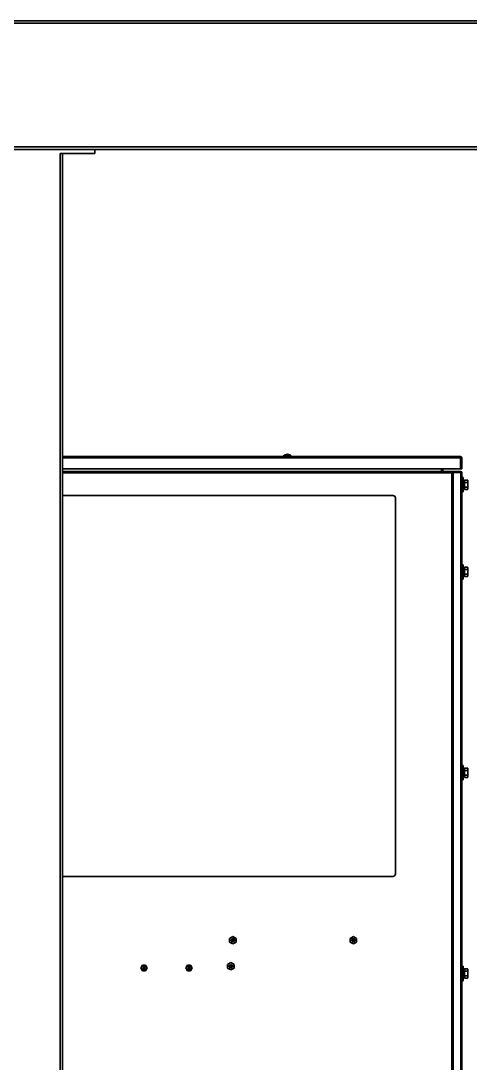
# Model space of a CAD drawing. Header units: millimetres. Extents: x 32496 to 166256, y 3504 to 23939.
# Drawn here: x 66133 to 66692, y 13682 to 14979 of the extents above; entities that cross this region are included whole.
import ezdxf

# ---------------------------------------------------------------- set-up
doc = ezdxf.new("R2010")
doc.units = ezdxf.units.MM
doc.layers.get('0').update_dxf_attribs({"lineweight": 35})

# ---------------------------------------------------------------- blocks, each defined once
blk = doc.blocks.new('8-1250')
at = {"linetype": 'Continuous'}
for p, q in [((4052.9, -31995.3), (-7907.1, -31995.3)), ((4052.9, -31992.3), (-7783.1, -31992.3)), ((4052.9, -32149.3), (-7907.1, -32149.3)), ((4052.9, -32152.3), (-7907.1, -32152.3)), ((-6821.1, -32152.3), (-7001.1, -32152.3)), ((-6821.1, -32157.3), (-6821.1, -32152.3)), ((-6864.1, -32157.3), (-6864.1, -34666.3)), ((-6821.1, -32157.3), (-6864.1, -32157.3)), ((-6861.1, -32157.3), (-6861.1, -34666.3)), ((-6861.1, -32534.8), (-6365.8, -32534.8)), ((-6365.8, -32536.5), (-6861.1, -32536.5)), ((-6586.2, -32534), (-6586.2, -32534)), ((-6583.8, -32534), (-6586.2, -32534)), ((-6578.8, -32534), (-6583.8, -32534)), ((-6576.5, -32534), (-6578.8, -32534)), ((-6365.8, -32549.8), (-6365.8, -32534.8)), ((-6365.6, -32549.8), (-6365.6, -32536.5)), ((-6365.6, -32536.5), (-6364.1, -32536.5)), ((-6364.1, -32549.8), (-6364.1, -32536.5)), ((-6365.8, -32549.8), (-6861.1, -32549.8)), ((-6861.1, -32553.3), (-6374.8, -32553.3)), ((-6377, -32555), (-6861.1, -32555)), ((-6389.3, -32553.3), (-6389.3, -32549.8)), ((-6387.8, -32549.8), (-6387.8, -32553.3)), ((-6377, -32553.3), (-6377, -32555)), ((-6376.5, -34566.3), (-6376.5, -32553.3)), ((-6374.8, -32553.3), (-6374.8, -34566.3)), ((-6365.5, -32553.3), (-6374.8, -32553.3)), ((-6365.5, -32554.5), (-6374.8, -32554.5)), ((-6374.8, -32554.7), (-6364.1, -32554.7)), ((-6365.6, -32549.8), (-6364.1, -32549.8)), ((-6365.5, -32554.5), (-6365.5, -32553.3)), ((-6365.5, -33566.8), (-6365.5, -32554.7)), ((-6364.1, -32554.7), (-6364.1, -32675.7)), ((-6364.1, -32560.8), (-6362.5, -32560.8)), ((-6362.5, -32578.8), (-6362.5, -32560.8)), ((-6362.5, -32564.4), (-6360.9, -32564.4)), ((-6360.9, -32564.3), (-6360.6, -32564)), ((-6360.9, -32575.3), (-6360.9, -32564.3)), ((-6360.6, -32564), (-6357.2, -32564)), ((-6360.6, -32566.9), (-6357.2, -32566.9)), ((-6356.9, -32564.3), (-6357.2, -32564)), ((-6356.9, -32575.3), (-6356.9, -32564.3)), ((-6364.1, -32578.8), (-6362.5, -32578.8)), ((-6362.5, -32575.1), (-6360.9, -32575.1)), ((-6360.9, -32575.3), (-6360.6, -32575.6)), ((-6360.6, -32572.7), (-6357.2, -32572.7)), ((-6360.6, -32575.6), (-6357.2, -32575.6)), ((-6356.9, -32575.3), (-6357.2, -32575.6)), ((-6861.1, -32583.3), (-6449.8, -32583.3)), ((-6446.8, -32586.3), (-6446.8, -33054.3)), ((-6364.1, -32669.3), (-6362.5, -32669.3)), ((-6362.5, -32687.3), (-6362.5, -32669.3)), ((-6362.5, -32672.9), (-6360.9, -32672.9)), ((-6360.9, -32672.8), (-6360.6, -32672.5)), ((-6360.9, -32683.8), (-6360.9, -32672.8)), ((-6360.6, -32672.5), (-6357.2, -32672.5)), ((-6356.9, -32672.8), (-6357.2, -32672.5)), ((-6356.9, -32683.8), (-6356.9, -32672.8)), ((-6364.1, -32675.7), (-6364.1, -32680.9)), ((-6364.1, -32680.9), (-6364.1, -32925.7)), ((-6362.5, -32683.6), (-6360.9, -32683.6)), ((-6360.9, -32683.8), (-6360.6, -32684.1)), ((-6360.6, -32675.4), (-6357.2, -32675.4)), ((-6360.6, -32681.2), (-6357.2, -32681.2)), ((-6360.6, -32684.1), (-6357.2, -32684.1)), ((-6356.9, -32683.8), (-6357.2, -32684.1)), ((-6364.1, -32687.3), (-6362.5, -32687.3)), ((-6364.1, -32919.3), (-6362.5, -32919.3)), ((-6362.5, -32937.3), (-6362.5, -32919.3)), ((-6364.1, -32925.7), (-6364.1, -32930.9)), ((-6364.1, -32930.9), (-6364.1, -33175.7)), ((-6362.5, -32922.9), (-6360.9, -32922.9)), ((-6360.9, -32922.8), (-6360.6, -32922.5)), ((-6360.9, -32933.8), (-6360.9, -32922.8)), ((-6360.6, -32922.5), (-6357.2, -32922.5)), ((-6360.6, -32925.4), (-6357.2, -32925.4)), ((-6360.6, -32931.2), (-6357.2, -32931.2)), ((-6356.9, -32922.8), (-6357.2, -32922.5)), ((-6356.9, -32933.8), (-6356.9, -32922.8)), ((-6364.1, -32937.3), (-6362.5, -32937.3)), ((-6362.5, -32933.6), (-6360.9, -32933.6)), ((-6360.9, -32933.8), (-6360.6, -32934.1)), ((-6360.6, -32934.1), (-6357.2, -32934.1)), ((-6356.9, -32933.8), (-6357.2, -32934.1)), ((-6449.8, -33057.3), (-6861.1, -33057.3)), ((-6653.2, -33134.5), (-6649.2, -33132.2)), ((-6653.2, -33134.5), (-6653.2, -33139.1)), ((-6649.2, -33141.4), (-6653.2, -33139.1)), ((-6651.5, -33136.3), (-6651.5, -33136.2)), ((-6651.5, -33136.2), (-6650.6, -33136.2)), ((-6650.8, -33136.3), (-6651.5, -33136.3)), ((-6651.4, -33136.9), (-6651.5, -33137)), ((-6651.5, -33137), (-6651.5, -33137.1)), ((-6651.5, -33137.1), (-6651.5, -33137.1)), ((-6651.5, -33137.1), (-6651.5, -33137.2)), ((-6651.5, -33137.2), (-6651.4, -33137.3)), ((-6650.8, -33136.3), (-6651.4, -33136.9)), ((-6651.4, -33137.1), (-6651.3, -33137)), ((-6651.4, -33137.1), (-6651.4, -33137.1)), ((-6651.3, -33137.2), (-6651.4, -33137.1)), ((-6651.4, -33137.3), (-6651.3, -33137.4)), ((-6651.3, -33137), (-6650.6, -33136.3)), ((-6651.2, -33137.2), (-6651.3, -33137.2)), ((-6651.3, -33137.4), (-6651.1, -33137.4)), ((-6651.1, -33137.3), (-6651.2, -33137.2)), ((-6651.1, -33137.3), (-6651, -33137.3)), ((-6651, -33137.4), (-6651.1, -33137.4)), ((-6650.9, -33137.2), (-6651, -33137.3)), ((-6651, -33137.4), (-6650.9, -33137.4)), ((-6650.8, -33137.2), (-6650.9, -33137.2)), ((-6650.9, -33137.4), (-6650.8, -33137.3)), ((-6650.8, -33137.1), (-6650.8, -33137.2)), ((-6650.8, -33137.1), (-6650.6, -33137.1)), ((-6650.8, -33137.3), (-6650.7, -33137.2)), ((-6650.7, -33137.2), (-6650.6, -33137.1)), ((-6650.6, -33136.2), (-6650.6, -33136.3)), ((-6650.4, -33137.4), (-6650.4, -33136.2)), ((-6650.4, -33136.2), (-6650.3, -33136.2)), ((-6650.3, -33137.4), (-6650.4, -33137.4)), ((-6650.3, -33136.2), (-6650.3, -33137.2)), ((-6650.1, -33137), (-6650.3, -33137.2)), ((-6650.3, -33137.4), (-6650.1, -33137.2)), ((-6650.1, -33137), (-6650.1, -33137.2)), ((-6649.9, -33136.6), (-6649.9, -33136.6)), ((-6649.9, -33136.6), (-6649.8, -33136.8)), ((-6649.8, -33136.8), (-6649.9, -33136.6)), ((-6649.8, -33136.8), (-6649.9, -33137)), ((-6649.9, -33137), (-6649.8, -33136.9)), ((-6649.9, -33137), (-6649.9, -33137)), ((-6649.8, -33136.8), (-6649.8, -33136.6)), ((-6649.8, -33136.6), (-6649.7, -33136.6)), ((-6649.8, -33137), (-6649.8, -33136.9)), ((-6649.7, -33137), (-6649.8, -33137)), ((-6649.7, -33136.6), (-6649.7, -33136.8)), ((-6649.6, -33136.6), (-6649.7, -33136.8)), ((-6649.7, -33136.8), (-6649.6, -33136.6)), ((-6649.6, -33137), (-6649.7, -33136.8)), ((-6649.7, -33136.9), (-6649.7, -33137)), ((-6649.7, -33136.9), (-6649.6, -33137)), ((-6649.6, -33136.6), (-6649.6, -33136.6)), ((-6649.6, -33137), (-6649.6, -33137)), ((-6649.4, -33136.7), (-6649.4, -33136.5)), ((-6649.4, -33136.5), (-6649.1, -33136.5)), ((-6649.1, -33136.7), (-6649.4, -33136.7)), ((-6649.2, -33132.2), (-6645.2, -33134.5)), ((-6645.2, -33139.1), (-6649.2, -33141.4)), ((-6649.1, -33136.5), (-6649.1, -33136.2)), ((-6649.1, -33136.2), (-6649, -33136.2)), ((-6649.1, -33137.4), (-6649.1, -33136.7)), ((-6649, -33137.4), (-6649.1, -33137.4)), ((-6649, -33136.2), (-6649, -33136.5)), ((-6649, -33136.5), (-6648.4, -33136.5)), ((-6649, -33136.7), (-6649, -33137.2)), ((-6649, -33137.4), (-6648.4, -33136.7)), ((-6648.5, -33136.7), (-6649, -33137.2)), ((-6648.5, -33136.7), (-6649, -33136.7)), ((-6648.4, -33136.5), (-6648.4, -33136.7)), ((-6648.2, -33137.4), (-6648.2, -33136.2)), ((-6648.2, -33136.2), (-6648, -33136.2)), ((-6647.9, -33137.4), (-6648.2, -33137.4)), ((-6648, -33136.2), (-6648, -33137.1)), ((-6647.7, -33136.2), (-6648, -33137.1)), ((-6647.9, -33137.4), (-6647.6, -33136.3)), ((-6647.7, -33136.2), (-6647.5, -33136.2)), ((-6647.6, -33136.3), (-6647.2, -33137.4)), ((-6647.1, -33137.1), (-6647.5, -33136.2)), ((-6647, -33137.4), (-6647.2, -33137.4)), ((-6647.1, -33137.1), (-6647.1, -33136.2)), ((-6647.1, -33136.2), (-6647, -33136.2)), ((-6647, -33136.2), (-6647, -33137.4)), ((-6645.2, -33139.1), (-6645.2, -33134.5)), ((-6503.2, -33134.5), (-6499.2, -33132.2)), ((-6503.2, -33134.5), (-6503.2, -33139.1)), ((-6499.2, -33141.4), (-6503.2, -33139.1)), ((-6501.5, -33136.3), (-6501.5, -33136.2)), ((-6501.5, -33136.2), (-6500.6, -33136.2)), ((-6500.8, -33136.3), (-6501.5, -33136.3)), ((-6501.4, -33136.9), (-6501.5, -33137)), ((-6501.5, -33137), (-6501.5, -33137.1)), ((-6501.5, -33137.1), (-6501.5, -33137.1)), ((-6501.5, -33137.1), (-6501.5, -33137.2)), ((-6501.5, -33137.2), (-6501.4, -33137.3)), ((-6500.8, -33136.3), (-6501.4, -33136.9)), ((-6501.4, -33137.1), (-6501.3, -33137)), ((-6501.4, -33137.1), (-6501.4, -33137.1)), ((-6501.3, -33137.2), (-6501.4, -33137.1)), ((-6501.4, -33137.3), (-6501.3, -33137.4)), ((-6501.3, -33137), (-6500.6, -33136.3)), ((-6501.2, -33137.2), (-6501.3, -33137.2)), ((-6501.3, -33137.4), (-6501.1, -33137.4)), ((-6501.1, -33137.3), (-6501.2, -33137.2)), ((-6501.1, -33137.3), (-6501, -33137.3)), ((-6501, -33137.4), (-6501.1, -33137.4)), ((-6500.9, -33137.2), (-6501, -33137.3)), ((-6501, -33137.4), (-6500.9, -33137.4)), ((-6500.8, -33137.2), (-6500.9, -33137.2)), ((-6500.9, -33137.4), (-6500.8, -33137.3)), ((-6500.8, -33137.1), (-6500.8, -33137.2)), ((-6500.8, -33137.1), (-6500.6, -33137.1)), ((-6500.8, -33137.3), (-6500.7, -33137.2)), ((-6500.7, -33137.2), (-6500.6, -33137.1)), ((-6500.6, -33136.2), (-6500.6, -33136.3)), ((-6500.4, -33137.4), (-6500.4, -33136.2)), ((-6500.4, -33136.2), (-6500.3, -33136.2)), ((-6500.3, -33137.4), (-6500.4, -33137.4)), ((-6500.3, -33136.2), (-6500.3, -33137.2)), ((-6500.1, -33137), (-6500.3, -33137.2)), ((-6500.3, -33137.4), (-6500.1, -33137.2)), ((-6500.1, -33137), (-6500.1, -33137.2)), ((-6499.9, -33136.6), (-6499.9, -33136.6)), ((-6499.9, -33136.6), (-6499.8, -33136.8)), ((-6499.8, -33136.8), (-6499.9, -33136.6)), ((-6499.8, -33136.8), (-6499.9, -33137)), ((-6499.9, -33137), (-6499.8, -33136.9)), ((-6499.9, -33137), (-6499.9, -33137)), ((-6499.8, -33136.8), (-6499.8, -33136.6)), ((-6499.8, -33136.6), (-6499.7, -33136.6)), ((-6499.8, -33137), (-6499.8, -33136.9)), ((-6499.7, -33137), (-6499.8, -33137)), ((-6499.7, -33136.6), (-6499.7, -33136.8)), ((-6499.6, -33136.6), (-6499.7, -33136.8)), ((-6499.7, -33136.8), (-6499.6, -33136.6)), ((-6499.6, -33137), (-6499.7, -33136.8)), ((-6499.7, -33136.9), (-6499.7, -33137)), ((-6499.7, -33136.9), (-6499.6, -33137)), ((-6499.6, -33136.6), (-6499.6, -33136.6)), ((-6499.6, -33137), (-6499.6, -33137)), ((-6499.4, -33136.7), (-6499.4, -33136.5)), ((-6499.4, -33136.5), (-6499.1, -33136.5)), ((-6499.1, -33136.7), (-6499.4, -33136.7)), ((-6499.2, -33132.2), (-6495.2, -33134.5)), ((-6495.2, -33139.1), (-6499.2, -33141.4)), ((-6499.1, -33136.5), (-6499.1, -33136.2)), ((-6499.1, -33136.2), (-6499, -33136.2)), ((-6499.1, -33137.4), (-6499.1, -33136.7)), ((-6499, -33137.4), (-6499.1, -33137.4)), ((-6499, -33136.2), (-6499, -33136.5)), ((-6499, -33136.5), (-6498.4, -33136.5)), ((-6499, -33136.7), (-6499, -33137.2)), ((-6499, -33137.4), (-6498.4, -33136.7)), ((-6498.5, -33136.7), (-6499, -33137.2)), ((-6498.5, -33136.7), (-6499, -33136.7)), ((-6498.4, -33136.5), (-6498.4, -33136.7)), ((-6498.2, -33137.4), (-6498.2, -33136.2)), ((-6498.2, -33136.2), (-6498, -33136.2)), ((-6497.9, -33137.4), (-6498.2, -33137.4)), ((-6498, -33136.2), (-6498, -33137.1)), ((-6497.7, -33136.2), (-6498, -33137.1)), ((-6497.9, -33137.4), (-6497.6, -33136.3)), ((-6497.7, -33136.2), (-6497.5, -33136.2)), ((-6497.6, -33136.3), (-6497.2, -33137.4)), ((-6497.1, -33137.1), (-6497.5, -33136.2)), ((-6497, -33137.4), (-6497.2, -33137.4)), ((-6497.1, -33137.1), (-6497.1, -33136.2)), ((-6497.1, -33136.2), (-6497, -33136.2)), ((-6497, -33136.2), (-6497, -33137.4)), ((-6495.2, -33139.1), (-6495.2, -33134.5)), ((-6655.7, -33167), (-6651.7, -33164.7)), ((-6651.7, -33164.7), (-6647.7, -33167)), ((-6763.9, -33171.3), (-6761.8, -33167.8)), ((-6761.8, -33174.8), (-6763.9, -33171.3)), ((-6757.8, -33167.8), (-6761.8, -33167.8)), ((-6761.8, -33174.8), (-6757.8, -33174.8)), ((-6760.5, -33169.3), (-6760.5, -33169.1)), ((-6760.5, -33169.1), (-6759.2, -33169.1)), ((-6759.5, -33169.3), (-6760.5, -33169.6)), ((-6759.5, -33169.3), (-6760.5, -33169.3)), ((-6760.5, -33169.8), (-6760.5, -33169.6)), ((-6760.5, -33169.8), (-6759.5, -33170.2)), ((-6760.5, -33170.4), (-6760.5, -33170.2)), ((-6760.5, -33170.2), (-6759.5, -33170.2)), ((-6759.2, -33170.4), (-6760.5, -33170.4)), ((-6760.4, -33170.8), (-6760.5, -33170.9)), ((-6760.5, -33170.9), (-6760.5, -33171)), ((-6760.5, -33171.2), (-6760.5, -33171)), ((-6760.5, -33171.2), (-6760.5, -33171.3)), ((-6760.5, -33171.3), (-6760.4, -33171.4)), ((-6760.5, -33172.7), (-6760.5, -33172.6)), ((-6760.5, -33172.6), (-6759.4, -33172.6)), ((-6759.2, -33172.7), (-6760.5, -33172.7)), ((-6760.5, -33173.9), (-6760.5, -33172.9)), ((-6760.5, -33172.9), (-6760.3, -33172.9)), ((-6760.3, -33173.9), (-6760.5, -33173.9)), ((-6760.3, -33170.7), (-6760.4, -33170.8)), ((-6760.4, -33171.4), (-6760.3, -33171.5)), ((-6760.3, -33169.7), (-6759.2, -33169.3)), ((-6759.2, -33170.1), (-6760.3, -33169.7)), ((-6760.1, -33170.6), (-6760.3, -33170.7)), ((-6760.3, -33170.9), (-6760.3, -33170.8)), ((-6760.3, -33170.8), (-6760.2, -33170.8)), ((-6760.3, -33171), (-6760.3, -33170.9)), ((-6760.3, -33171), (-6760.3, -33171.2)), ((-6760.3, -33171.3), (-6760.3, -33171.2)), ((-6760.3, -33171.4), (-6760.3, -33171.3)), ((-6760.2, -33171.4), (-6760.3, -33171.4)), ((-6760.3, -33171.5), (-6760.1, -33171.6)), ((-6759.6, -33173.7), (-6760.3, -33172.9)), ((-6760.3, -33173.2), (-6760.3, -33173.9)), ((-6760.3, -33173.2), (-6759.7, -33173.8)), ((-6760.2, -33170.8), (-6760.1, -33170.8)), ((-6760.1, -33171.4), (-6760.2, -33171.4)), ((-6759.9, -33170.6), (-6760.1, -33170.6)), ((-6760, -33170.8), (-6760.1, -33170.8)), ((-6760.1, -33171.4), (-6760, -33171.4)), ((-6760, -33171.6), (-6760.1, -33171.6)), ((-6760.1, -33172), (-6760.1, -33172)), ((-6759.9, -33172), (-6760.1, -33172)), ((-6760.1, -33172), (-6759.9, -33172)), ((-6760, -33170.8), (-6759.9, -33170.8)), ((-6759.9, -33171.4), (-6760, -33171.4)), ((-6760, -33171.6), (-6759.8, -33171.5)), ((-6760, -33171.8), (-6760, -33171.8)), ((-6760, -33171.8), (-6759.9, -33172)), ((-6759.8, -33172), (-6760, -33171.8)), ((-6759.9, -33172), (-6760, -33172.1)), ((-6760, -33172.2), (-6759.8, -33172)), ((-6760, -33172.1), (-6760, -33172.2)), ((-6759.9, -33170.6), (-6759.7, -33170.6)), ((-6759.9, -33170.8), (-6759.8, -33170.9)), ((-6759.9, -33170.8), (-6759.9, -33170.8)), ((-6759.8, -33171.3), (-6759.9, -33171.4)), ((-6759.9, -33171.4), (-6759.9, -33171.4)), ((-6759.7, -33170.9), (-6759.8, -33170.7)), ((-6759.7, -33170.7), (-6759.8, -33170.7)), ((-6759.8, -33170.9), (-6759.8, -33171)), ((-6759.8, -33171.2), (-6759.8, -33171)), ((-6759.8, -33171.2), (-6759.8, -33171.3)), ((-6759.8, -33171.4), (-6759.7, -33171.3)), ((-6759.8, -33171.5), (-6759.8, -33171.4)), ((-6759.6, -33171.8), (-6759.8, -33172)), ((-6759.8, -33172), (-6759.6, -33171.8)), ((-6759.8, -33172), (-6759.6, -33172.2)), ((-6759.6, -33172.1), (-6759.8, -33172)), ((-6759.6, -33172), (-6759.8, -33172)), ((-6759.8, -33172), (-6759.6, -33172)), ((-6759.5, -33170.6), (-6759.7, -33170.6)), ((-6759.7, -33170.7), (-6759.6, -33170.8)), ((-6759.6, -33171), (-6759.7, -33170.9)), ((-6759.7, -33171.3), (-6759.6, -33171.2)), ((-6759.7, -33173.8), (-6759.6, -33173.9)), ((-6759.6, -33170.8), (-6759.5, -33170.8)), ((-6759.6, -33171), (-6759.6, -33171.2)), ((-6759.6, -33171.8), (-6759.6, -33171.8)), ((-6759.6, -33172), (-6759.6, -33172)), ((-6759.6, -33172.2), (-6759.6, -33172.1)), ((-6759.6, -33172.4), (-6759.4, -33172.6)), ((-6759.6, -33172.4), (-6759.4, -33172.4)), ((-6759.5, -33173.7), (-6759.6, -33173.7)), ((-6759.6, -33173.9), (-6759.5, -33173.9)), ((-6759.4, -33170.7), (-6759.5, -33170.6)), ((-6759.5, -33170.8), (-6759.4, -33170.8)), ((-6759.4, -33171.3), (-6759.5, -33171.4)), ((-6759.5, -33171.5), (-6759.5, -33171.4)), ((-6759.5, -33171.5), (-6759.4, -33171.5)), ((-6759.5, -33173.1), (-6759.5, -33173)), ((-6759.4, -33173), (-6759.5, -33173)), ((-6759.5, -33173.1), (-6759.4, -33173.2)), ((-6759.4, -33173.7), (-6759.5, -33173.7)), ((-6759.5, -33173.7), (-6759.5, -33173.7)), ((-6759.5, -33173.9), (-6759.5, -33173.9)), ((-6759.5, -33173.9), (-6759.4, -33173.9)), ((-6759.3, -33170.8), (-6759.4, -33170.7)), ((-6759.4, -33170.8), (-6759.3, -33170.9)), ((-6759.3, -33171.3), (-6759.4, -33171.3)), ((-6759.4, -33171.5), (-6759.3, -33171.4)), ((-6759.2, -33172.6), (-6759.4, -33172.4)), ((-6759.3, -33173.1), (-6759.4, -33173)), ((-6759.4, -33173.2), (-6759.3, -33173.2)), ((-6759.3, -33173.6), (-6759.4, -33173.7)), ((-6759.4, -33173.9), (-6759.3, -33173.8)), ((-6759.2, -33170.9), (-6759.3, -33170.8)), ((-6759.3, -33170.9), (-6759.3, -33171)), ((-6759.3, -33171.2), (-6759.3, -33171)), ((-6759.3, -33171.2), (-6759.3, -33171.3)), ((-6759.3, -33171.4), (-6759.2, -33171.3)), ((-6759.2, -33173.2), (-6759.3, -33173.1)), ((-6759.3, -33173.2), (-6759.3, -33173.4)), ((-6759.3, -33173.5), (-6759.3, -33173.4)), ((-6759.3, -33173.5), (-6759.3, -33173.6)), ((-6759.3, -33173.8), (-6759.2, -33173.7)), ((-6759.2, -33169.1), (-6759.2, -33169.3)), ((-6759.2, -33170.1), (-6759.2, -33170.4)), ((-6759.2, -33171), (-6759.2, -33170.9)), ((-6759.2, -33171), (-6759.2, -33171.1)), ((-6759.2, -33171.3), (-6759.2, -33171.1)), ((-6759.2, -33172.6), (-6759.2, -33172.7)), ((-6759.2, -33173.4), (-6759.2, -33173.2)), ((-6759.2, -33173.4), (-6759.2, -33173.5)), ((-6759.2, -33173.7), (-6759.2, -33173.5)), ((-6757.8, -33167.8), (-6755.8, -33171.3)), ((-6755.8, -33171.3), (-6757.8, -33174.8)), ((-6707.9, -33171.3), (-6705.8, -33167.8)), ((-6705.8, -33174.8), (-6707.9, -33171.3)), ((-6701.8, -33167.8), (-6705.8, -33167.8)), ((-6705.8, -33174.8), (-6701.8, -33174.8)), ((-6704.5, -33169.3), (-6704.5, -33169.1)), ((-6704.5, -33169.1), (-6703.2, -33169.1)), ((-6703.5, -33169.3), (-6704.5, -33169.6)), ((-6703.5, -33169.3), (-6704.5, -33169.3)), ((-6704.5, -33169.8), (-6704.5, -33169.6)), ((-6704.5, -33169.8), (-6703.5, -33170.2)), ((-6704.5, -33170.4), (-6704.5, -33170.2)), ((-6704.5, -33170.2), (-6703.5, -33170.2)), ((-6703.2, -33170.4), (-6704.5, -33170.4)), ((-6704.4, -33170.8), (-6704.5, -33170.9)), ((-6704.5, -33170.9), (-6704.5, -33171)), ((-6704.5, -33171.2), (-6704.5, -33171)), ((-6704.5, -33171.2), (-6704.5, -33171.3)), ((-6704.5, -33171.3), (-6704.4, -33171.4)), ((-6704.5, -33172.7), (-6704.5, -33172.6)), ((-6704.5, -33172.6), (-6703.4, -33172.6)), ((-6703.2, -33172.7), (-6704.5, -33172.7)), ((-6704.5, -33173.9), (-6704.5, -33172.9)), ((-6704.5, -33172.9), (-6704.3, -33172.9)), ((-6704.3, -33173.9), (-6704.5, -33173.9)), ((-6704.3, -33170.7), (-6704.4, -33170.8)), ((-6704.4, -33171.4), (-6704.3, -33171.5)), ((-6704.3, -33169.7), (-6703.2, -33169.3)), ((-6703.2, -33170.1), (-6704.3, -33169.7)), ((-6704.1, -33170.6), (-6704.3, -33170.7)), ((-6704.3, -33170.9), (-6704.3, -33170.8)), ((-6704.3, -33170.8), (-6704.2, -33170.8)), ((-6704.3, -33171), (-6704.3, -33170.9)), ((-6704.3, -33171), (-6704.3, -33171.2)), ((-6704.3, -33171.3), (-6704.3, -33171.2)), ((-6704.3, -33171.4), (-6704.3, -33171.3)), ((-6704.2, -33171.4), (-6704.3, -33171.4)), ((-6704.3, -33171.5), (-6704.1, -33171.6)), ((-6703.6, -33173.7), (-6704.3, -33172.9)), ((-6704.3, -33173.2), (-6704.3, -33173.9)), ((-6704.3, -33173.2), (-6703.7, -33173.8)), ((-6704.2, -33170.8), (-6704.1, -33170.8)), ((-6704.1, -33171.4), (-6704.2, -33171.4)), ((-6703.9, -33170.6), (-6704.1, -33170.6)), ((-6704, -33170.8), (-6704.1, -33170.8)), ((-6704.1, -33171.4), (-6704, -33171.4)), ((-6704, -33171.6), (-6704.1, -33171.6)), ((-6704.1, -33172), (-6704.1, -33172)), ((-6703.9, -33172), (-6704.1, -33172)), ((-6704.1, -33172), (-6703.9, -33172)), ((-6704, -33170.8), (-6703.9, -33170.8)), ((-6703.9, -33171.4), (-6704, -33171.4)), ((-6704, -33171.6), (-6703.8, -33171.5)), ((-6704, -33171.8), (-6704, -33171.8)), ((-6704, -33171.8), (-6703.9, -33172)), ((-6703.8, -33172), (-6704, -33171.8)), ((-6703.9, -33172), (-6704, -33172.1)), ((-6704, -33172.2), (-6703.8, -33172)), ((-6704, -33172.1), (-6704, -33172.2)), ((-6703.9, -33170.6), (-6703.7, -33170.6)), ((-6703.9, -33170.8), (-6703.8, -33170.9)), ((-6703.9, -33170.8), (-6703.9, -33170.8)), ((-6703.8, -33171.3), (-6703.9, -33171.4)), ((-6703.9, -33171.4), (-6703.9, -33171.4)), ((-6703.7, -33170.9), (-6703.8, -33170.7)), ((-6703.7, -33170.7), (-6703.8, -33170.7)), ((-6703.8, -33170.9), (-6703.8, -33171)), ((-6703.8, -33171.2), (-6703.8, -33171)), ((-6703.8, -33171.2), (-6703.8, -33171.3)), ((-6703.8, -33171.4), (-6703.7, -33171.3)), ((-6703.8, -33171.5), (-6703.8, -33171.4)), ((-6703.6, -33171.8), (-6703.8, -33172)), ((-6703.8, -33172), (-6703.6, -33171.8)), ((-6703.8, -33172), (-6703.6, -33172.2)), ((-6703.6, -33172.1), (-6703.8, -33172)), ((-6703.6, -33172), (-6703.8, -33172)), ((-6703.8, -33172), (-6703.6, -33172)), ((-6703.5, -33170.6), (-6703.7, -33170.6)), ((-6703.7, -33170.7), (-6703.6, -33170.8)), ((-6703.6, -33171), (-6703.7, -33170.9)), ((-6703.7, -33171.3), (-6703.6, -33171.2)), ((-6703.7, -33173.8), (-6703.6, -33173.9)), ((-6703.6, -33170.8), (-6703.5, -33170.8)), ((-6703.6, -33171), (-6703.6, -33171.2)), ((-6703.6, -33171.8), (-6703.6, -33171.8)), ((-6703.6, -33172), (-6703.6, -33172)), ((-6703.6, -33172.2), (-6703.6, -33172.1)), ((-6703.6, -33172.4), (-6703.4, -33172.6)), ((-6703.6, -33172.4), (-6703.4, -33172.4)), ((-6703.5, -33173.7), (-6703.6, -33173.7)), ((-6703.6, -33173.9), (-6703.5, -33173.9)), ((-6703.4, -33170.7), (-6703.5, -33170.6)), ((-6703.5, -33170.8), (-6703.4, -33170.8)), ((-6703.4, -33171.3), (-6703.5, -33171.4)), ((-6703.5, -33171.5), (-6703.5, -33171.4)), ((-6703.5, -33171.5), (-6703.4, -33171.5)), ((-6703.5, -33173.1), (-6703.5, -33173)), ((-6703.4, -33173), (-6703.5, -33173)), ((-6703.5, -33173.1), (-6703.4, -33173.2)), ((-6703.4, -33173.7), (-6703.5, -33173.7)), ((-6703.5, -33173.7), (-6703.5, -33173.7)), ((-6703.5, -33173.9), (-6703.5, -33173.9)), ((-6703.5, -33173.9), (-6703.4, -33173.9)), ((-6703.3, -33170.8), (-6703.4, -33170.7)), ((-6703.4, -33170.8), (-6703.3, -33170.9)), ((-6703.3, -33171.3), (-6703.4, -33171.3)), ((-6703.4, -33171.5), (-6703.3, -33171.4)), ((-6703.2, -33172.6), (-6703.4, -33172.4)), ((-6703.3, -33173.1), (-6703.4, -33173)), ((-6703.4, -33173.2), (-6703.3, -33173.2)), ((-6703.3, -33173.6), (-6703.4, -33173.7)), ((-6703.4, -33173.9), (-6703.3, -33173.8)), ((-6703.2, -33170.9), (-6703.3, -33170.8)), ((-6703.3, -33170.9), (-6703.3, -33171)), ((-6703.3, -33171.2), (-6703.3, -33171)), ((-6703.3, -33171.2), (-6703.3, -33171.3)), ((-6703.3, -33171.4), (-6703.2, -33171.3)), ((-6703.2, -33173.2), (-6703.3, -33173.1)), ((-6703.3, -33173.2), (-6703.3, -33173.4)), ((-6703.3, -33173.5), (-6703.3, -33173.4)), ((-6703.3, -33173.5), (-6703.3, -33173.6)), ((-6703.3, -33173.8), (-6703.2, -33173.7)), ((-6703.2, -33169.1), (-6703.2, -33169.3)), ((-6703.2, -33170.1), (-6703.2, -33170.4)), ((-6703.2, -33171), (-6703.2, -33170.9)), ((-6703.2, -33171), (-6703.2, -33171.1)), ((-6703.2, -33171.3), (-6703.2, -33171.1)), ((-6703.2, -33172.6), (-6703.2, -33172.7)), ((-6703.2, -33173.4), (-6703.2, -33173.2)), ((-6703.2, -33173.4), (-6703.2, -33173.5)), ((-6703.2, -33173.7), (-6703.2, -33173.5)), ((-6701.8, -33167.8), (-6699.8, -33171.3)), ((-6699.8, -33171.3), (-6701.8, -33174.8)), ((-6655.7, -33167), (-6655.7, -33171.6)), ((-6651.7, -33173.9), (-6655.7, -33171.6)), ((-6654, -33168.8), (-6654, -33168.7)), ((-6654, -33168.7), (-6653.1, -33168.7)), ((-6653.3, -33168.8), (-6654, -33168.8)), ((-6653.9, -33169.4), (-6654, -33169.5)), ((-6654, -33169.5), (-6654, -33169.6)), ((-6654, -33169.6), (-6654, -33169.6)), ((-6654, -33169.6), (-6654, -33169.7)), ((-6654, -33169.7), (-6653.9, -33169.8)), ((-6653.3, -33168.8), (-6653.9, -33169.4)), ((-6653.9, -33169.6), (-6653.8, -33169.5)), ((-6653.9, -33169.6), (-6653.9, -33169.6)), ((-6653.8, -33169.7), (-6653.9, -33169.6)), ((-6653.9, -33169.8), (-6653.8, -33169.9)), ((-6653.8, -33169.5), (-6653.1, -33168.8)), ((-6653.7, -33169.7), (-6653.8, -33169.7)), ((-6653.8, -33169.9), (-6653.6, -33169.9)), ((-6653.6, -33169.8), (-6653.7, -33169.7)), ((-6653.6, -33169.8), (-6653.5, -33169.8)), ((-6653.5, -33169.9), (-6653.6, -33169.9)), ((-6653.4, -33169.7), (-6653.5, -33169.8)), ((-6653.5, -33169.9), (-6653.4, -33169.9)), ((-6653.3, -33169.7), (-6653.4, -33169.7)), ((-6653.4, -33169.9), (-6653.3, -33169.8)), ((-6653.3, -33169.6), (-6653.3, -33169.7)), ((-6653.3, -33169.6), (-6653.1, -33169.6)), ((-6653.3, -33169.8), (-6653.2, -33169.7)), ((-6653.2, -33169.7), (-6653.1, -33169.6)), ((-6653.1, -33168.7), (-6653.1, -33168.8)), ((-6652.9, -33169.9), (-6652.9, -33168.7)), ((-6652.9, -33168.7), (-6652.8, -33168.7)), ((-6652.8, -33169.9), (-6652.9, -33169.9)), ((-6652.8, -33168.7), (-6652.8, -33169.7)), ((-6652.6, -33169.5), (-6652.8, -33169.7)), ((-6652.8, -33169.9), (-6652.6, -33169.7)), ((-6652.6, -33169.5), (-6652.6, -33169.7)), ((-6652.4, -33169.1), (-6652.4, -33169.1)), ((-6652.4, -33169.1), (-6652.3, -33169.3)), ((-6652.3, -33169.3), (-6652.4, -33169.1)), ((-6652.3, -33169.3), (-6652.4, -33169.5)), ((-6652.4, -33169.5), (-6652.3, -33169.4)), ((-6652.4, -33169.5), (-6652.4, -33169.5)), ((-6652.3, -33169.3), (-6652.3, -33169.1)), ((-6652.3, -33169.1), (-6652.2, -33169.1)), ((-6652.3, -33169.5), (-6652.3, -33169.4)), ((-6652.2, -33169.5), (-6652.3, -33169.5)), ((-6652.2, -33169.1), (-6652.2, -33169.3)), ((-6652.1, -33169.1), (-6652.2, -33169.3)), ((-6652.2, -33169.3), (-6652.1, -33169.1)), ((-6652.1, -33169.5), (-6652.2, -33169.3)), ((-6652.2, -33169.4), (-6652.2, -33169.5)), ((-6652.2, -33169.4), (-6652.1, -33169.5)), ((-6652.1, -33169.1), (-6652.1, -33169.1)), ((-6652.1, -33169.5), (-6652.1, -33169.5)), ((-6651.9, -33169.2), (-6651.9, -33169)), ((-6651.9, -33169), (-6651.6, -33169)), ((-6651.6, -33169.2), (-6651.9, -33169.2)), ((-6647.7, -33171.6), (-6651.7, -33173.9)), ((-6651.6, -33169), (-6651.6, -33168.7)), ((-6651.6, -33168.7), (-6651.5, -33168.7)), ((-6651.6, -33169.9), (-6651.6, -33169.2)), ((-6651.5, -33169.9), (-6651.6, -33169.9)), ((-6651.5, -33168.7), (-6651.5, -33169)), ((-6651.5, -33169), (-6650.9, -33169)), ((-6651.5, -33169.2), (-6651.5, -33169.7)), ((-6651.5, -33169.9), (-6650.9, -33169.2)), ((-6651, -33169.2), (-6651.5, -33169.7)), ((-6651, -33169.2), (-6651.5, -33169.2)), ((-6650.9, -33169), (-6650.9, -33169.2)), ((-6650.7, -33169.9), (-6650.7, -33168.7)), ((-6650.7, -33168.7), (-6650.5, -33168.7)), ((-6650.4, -33169.9), (-6650.7, -33169.9)), ((-6650.5, -33168.7), (-6650.5, -33169.6)), ((-6650.2, -33168.7), (-6650.5, -33169.6)), ((-6650.4, -33169.9), (-6650.1, -33168.8)), ((-6650.2, -33168.7), (-6650, -33168.7)), ((-6650.1, -33168.8), (-6649.7, -33169.9)), ((-6649.6, -33169.6), (-6650, -33168.7)), ((-6649.5, -33169.9), (-6649.7, -33169.9)), ((-6649.6, -33169.6), (-6649.6, -33168.7)), ((-6649.6, -33168.7), (-6649.5, -33168.7)), ((-6649.5, -33168.7), (-6649.5, -33169.9)), ((-6647.7, -33171.6), (-6647.7, -33167)), ((-6364.1, -33169.3), (-6362.5, -33169.3)), ((-6364.1, -33175.7), (-6364.1, -33180.9)), ((-6362.5, -33187.3), (-6362.5, -33169.3)), ((-6362.5, -33172.9), (-6360.9, -33172.9)), ((-6360.9, -33172.8), (-6360.6, -33172.5)), ((-6360.9, -33183.8), (-6360.9, -33172.8)), ((-6360.6, -33172.5), (-6357.2, -33172.5)), ((-6360.6, -33175.4), (-6357.2, -33175.4)), ((-6356.9, -33172.8), (-6357.2, -33172.5)), ((-6356.9, -33183.8), (-6356.9, -33172.8)), ((-6364.1, -33180.9), (-6364.1, -33425.7)), ((-6364.1, -33187.3), (-6362.5, -33187.3)), ((-6362.5, -33183.6), (-6360.9, -33183.6)), ((-6360.9, -33183.8), (-6360.6, -33184.1)), ((-6360.6, -33181.2), (-6357.2, -33181.2)), ((-6360.6, -33184.1), (-6357.2, -33184.1)), ((-6356.9, -33183.8), (-6357.2, -33184.1))]:
    blk.add_line(p, q, dxfattribs=at)
for centre, radius in [((-6649.2, -33136.8), 2), ((-6499.2, -33136.8), 2), ((-6759.8, -33171.3), 3), ((-6703.8, -33171.3), 3), ((-6651.7, -33169.3), 2)]:
    blk.add_circle(centre, radius, dxfattribs=at)
for centre, radius, start, end in [((-6588, -32532.3), 2.5, 270, 318.1897), ((-6581.3, -32538.3), 6.5, 41.8103, 138.1897), ((-6574.6, -32532.3), 2.5, 221.8103, 270), ((-6365.8, -32536.5), 1.7, 0, 90), ((-6365.8, -32536.5), 0.2, 0, 90), ((-6365.5, -32554.7), 1.4, 0, 90), ((-6365.5, -32554.7), 0.2, 0, 90), ((-6359.7, -32566.6), 3.56, 39.1364, 39.5013), ((-6358.2, -32573), 3.56, 219.1364, 219.5008), ((-6449.8, -32586.3), 3, 0, 90), ((-6359.7, -32675.1), 3.56, 39.1364, 39.5013), ((-6358.2, -32681.5), 3.56, 219.1364, 219.5008), ((-6359.7, -32925.1), 3.56, 39.1364, 39.5013), ((-6358.2, -32931.5), 3.56, 219.1364, 219.5008), ((-6449.8, -33054.3), 3, 270, 0), ((-6359.7, -33175.1), 3.56, 39.1364, 39.5013), ((-6358.2, -33181.5), 3.56, 219.1364, 219.5008)]:
    blk.add_arc(centre, radius, start, end, dxfattribs=at)
for points, knots in [([(-6360.9, -32564.3), (-6360.9, -32564.3), (-6360.8, -32564.2), (-6360.7, -32564.1), (-6360.6, -32564)], [0, 0, 0, 0, 0.244558, 1, 1, 1, 1]), ([(-6360.6, -32566.9), (-6360.7, -32566.9), (-6360.8, -32566.8), (-6360.9, -32566.7), (-6360.9, -32566.6)], [0, 0, 0, 0, 0.255352, 1, 1, 1, 1]), ([(-6356.9, -32564.3), (-6357, -32564.3), (-6357.1, -32564.2), (-6357.2, -32564.1), (-6357.2, -32564)], [0, 0, 0, 0, 0.244878, 1, 1, 1, 1]), ([(-6357.2, -32566.9), (-6357.2, -32566.9), (-6357.1, -32566.8), (-6357, -32566.7), (-6356.9, -32566.6)], [0, 0, 0, 0, 0.255353, 1, 1, 1, 1]), ([(-6360.9, -32573), (-6360.9, -32573), (-6360.8, -32572.9), (-6360.7, -32572.8), (-6360.6, -32572.7)], [0, 0, 0, 0, 0.244558, 1, 1, 1, 1]), ([(-6360.6, -32575.6), (-6360.7, -32575.5), (-6360.8, -32575.4), (-6360.8, -32575.3), (-6360.9, -32575.3)], [0, 0, 0, 0, 0.255041, 1, 1, 1, 1]), ([(-6356.9, -32573), (-6357, -32573), (-6357, -32572.9), (-6357.1, -32572.8), (-6357.2, -32572.7)], [0, 0, 0, 0, 0.244558, 1, 1, 1, 1]), ([(-6357.2, -32575.6), (-6357.2, -32575.5), (-6357.1, -32575.4), (-6357, -32575.3), (-6356.9, -32575.2)], [0, 0, 0, 0, 0.255353, 1, 1, 1, 1]), ([(-6360.9, -32672.8), (-6360.9, -32672.8), (-6360.8, -32672.7), (-6360.7, -32672.6), (-6360.6, -32672.5)], [0, 0, 0, 0, 0.244558, 1, 1, 1, 1]), ([(-6356.9, -32672.8), (-6357, -32672.8), (-6357.1, -32672.7), (-6357.2, -32672.6), (-6357.2, -32672.5)], [0, 0, 0, 0, 0.244878, 1, 1, 1, 1]), ([(-6360.6, -32675.4), (-6360.7, -32675.4), (-6360.8, -32675.3), (-6360.9, -32675.2), (-6360.9, -32675.1)], [0, 0, 0, 0, 0.255352, 1, 1, 1, 1]), ([(-6360.9, -32681.5), (-6360.9, -32681.5), (-6360.8, -32681.4), (-6360.7, -32681.3), (-6360.6, -32681.2)], [0, 0, 0, 0, 0.244558, 1, 1, 1, 1]), ([(-6360.6, -32684.1), (-6360.7, -32684), (-6360.8, -32683.9), (-6360.8, -32683.8), (-6360.9, -32683.8)], [0, 0, 0, 0, 0.255041, 1, 1, 1, 1]), ([(-6357.2, -32675.4), (-6357.2, -32675.4), (-6357.1, -32675.3), (-6357, -32675.2), (-6356.9, -32675.1)], [0, 0, 0, 0, 0.255353, 1, 1, 1, 1]), ([(-6356.9, -32681.5), (-6357, -32681.5), (-6357, -32681.4), (-6357.1, -32681.3), (-6357.2, -32681.2)], [0, 0, 0, 0, 0.244558, 1, 1, 1, 1]), ([(-6357.2, -32684.1), (-6357.2, -32684), (-6357.1, -32683.9), (-6357, -32683.8), (-6356.9, -32683.7)], [0, 0, 0, 0, 0.255353, 1, 1, 1, 1]), ([(-6360.9, -32922.8), (-6360.9, -32922.8), (-6360.8, -32922.7), (-6360.7, -32922.6), (-6360.6, -32922.5)], [0, 0, 0, 0, 0.244558, 1, 1, 1, 1]), ([(-6360.6, -32925.4), (-6360.7, -32925.4), (-6360.8, -32925.3), (-6360.9, -32925.2), (-6360.9, -32925.1)], [0, 0, 0, 0, 0.255352, 1, 1, 1, 1]), ([(-6360.9, -32931.5), (-6360.9, -32931.5), (-6360.8, -32931.4), (-6360.7, -32931.3), (-6360.6, -32931.2)], [0, 0, 0, 0, 0.244558, 1, 1, 1, 1]), ([(-6356.9, -32922.8), (-6357, -32922.8), (-6357.1, -32922.7), (-6357.2, -32922.6), (-6357.2, -32922.5)], [0, 0, 0, 0, 0.244878, 1, 1, 1, 1]), ([(-6357.2, -32925.4), (-6357.2, -32925.4), (-6357.1, -32925.3), (-6357, -32925.2), (-6356.9, -32925.1)], [0, 0, 0, 0, 0.255353, 1, 1, 1, 1]), ([(-6356.9, -32931.5), (-6357, -32931.5), (-6357, -32931.4), (-6357.1, -32931.3), (-6357.2, -32931.2)], [0, 0, 0, 0, 0.244558, 1, 1, 1, 1]), ([(-6360.6, -32934.1), (-6360.7, -32934), (-6360.8, -32933.9), (-6360.8, -32933.8), (-6360.9, -32933.8)], [0, 0, 0, 0, 0.255041, 1, 1, 1, 1]), ([(-6357.2, -32934.1), (-6357.2, -32934), (-6357.1, -32933.9), (-6357, -32933.8), (-6356.9, -32933.7)], [0, 0, 0, 0, 0.255353, 1, 1, 1, 1]), ([(-6360.9, -33172.8), (-6360.9, -33172.8), (-6360.8, -33172.7), (-6360.7, -33172.6), (-6360.6, -33172.5)], [0, 0, 0, 0, 0.244558, 1, 1, 1, 1]), ([(-6360.6, -33175.4), (-6360.7, -33175.4), (-6360.8, -33175.3), (-6360.9, -33175.2), (-6360.9, -33175.1)], [0, 0, 0, 0, 0.255352, 1, 1, 1, 1]), ([(-6356.9, -33172.8), (-6357, -33172.8), (-6357.1, -33172.7), (-6357.2, -33172.6), (-6357.2, -33172.5)], [0, 0, 0, 0, 0.244878, 1, 1, 1, 1]), ([(-6357.2, -33175.4), (-6357.2, -33175.4), (-6357.1, -33175.3), (-6357, -33175.2), (-6356.9, -33175.1)], [0, 0, 0, 0, 0.255353, 1, 1, 1, 1]), ([(-6360.9, -33181.5), (-6360.9, -33181.5), (-6360.8, -33181.4), (-6360.7, -33181.3), (-6360.6, -33181.2)], [0, 0, 0, 0, 0.244558, 1, 1, 1, 1]), ([(-6360.6, -33184.1), (-6360.7, -33184), (-6360.8, -33183.9), (-6360.8, -33183.8), (-6360.9, -33183.8)], [0, 0, 0, 0, 0.255041, 1, 1, 1, 1]), ([(-6356.9, -33181.5), (-6357, -33181.5), (-6357, -33181.4), (-6357.1, -33181.3), (-6357.2, -33181.2)], [0, 0, 0, 0, 0.244558, 1, 1, 1, 1]), ([(-6357.2, -33184.1), (-6357.2, -33184), (-6357.1, -33183.9), (-6357, -33183.8), (-6356.9, -33183.7)], [0, 0, 0, 0, 0.255353, 1, 1, 1, 1])]:
    blk.add_open_spline(points, degree=3, knots=knots, dxfattribs=at)
for points in [[(-6360.9, -32567.6), (-6360.8, -32567.3), (-6360.7, -32567.1), (-6360.6, -32566.9)], [(-6356.9, -32567.6), (-6357, -32567.3), (-6357.1, -32567.1), (-6357.2, -32566.9)], [(-6360.6, -32572.7), (-6360.7, -32572.5), (-6360.8, -32572.2), (-6360.9, -32572)], [(-6357.2, -32572.7), (-6357.1, -32572.5), (-6357, -32572.2), (-6356.9, -32572)], [(-6360.9, -32676.1), (-6360.8, -32675.8), (-6360.7, -32675.6), (-6360.6, -32675.4)], [(-6360.6, -32681.2), (-6360.7, -32681), (-6360.8, -32680.7), (-6360.9, -32680.5)], [(-6356.9, -32676.1), (-6357, -32675.8), (-6357.1, -32675.6), (-6357.2, -32675.4)], [(-6357.2, -32681.2), (-6357.1, -32681), (-6357, -32680.7), (-6356.9, -32680.5)], [(-6360.9, -32926.1), (-6360.8, -32925.8), (-6360.7, -32925.6), (-6360.6, -32925.4)], [(-6360.6, -32931.2), (-6360.7, -32931), (-6360.8, -32930.7), (-6360.9, -32930.5)], [(-6356.9, -32926.1), (-6357, -32925.8), (-6357.1, -32925.6), (-6357.2, -32925.4)], [(-6357.2, -32931.2), (-6357.1, -32931), (-6357, -32930.7), (-6356.9, -32930.5)], [(-6360.9, -33176.1), (-6360.8, -33175.8), (-6360.7, -33175.6), (-6360.6, -33175.4)], [(-6356.9, -33176.1), (-6357, -33175.8), (-6357.1, -33175.6), (-6357.2, -33175.4)], [(-6360.6, -33181.2), (-6360.7, -33181), (-6360.8, -33180.7), (-6360.9, -33180.5)], [(-6357.2, -33181.2), (-6357.1, -33181), (-6357, -33180.7), (-6356.9, -33180.5)]]:
    blk.add_open_spline(points, degree=3, dxfattribs=at)

msp = doc.modelspace()

# ---------------------------------------------------------------- block references
at = {"color": 6}
msp.add_blockref('8-1250', (73046.131, 46971.457), dxfattribs=at)

doc.saveas('drawing.dxf')
